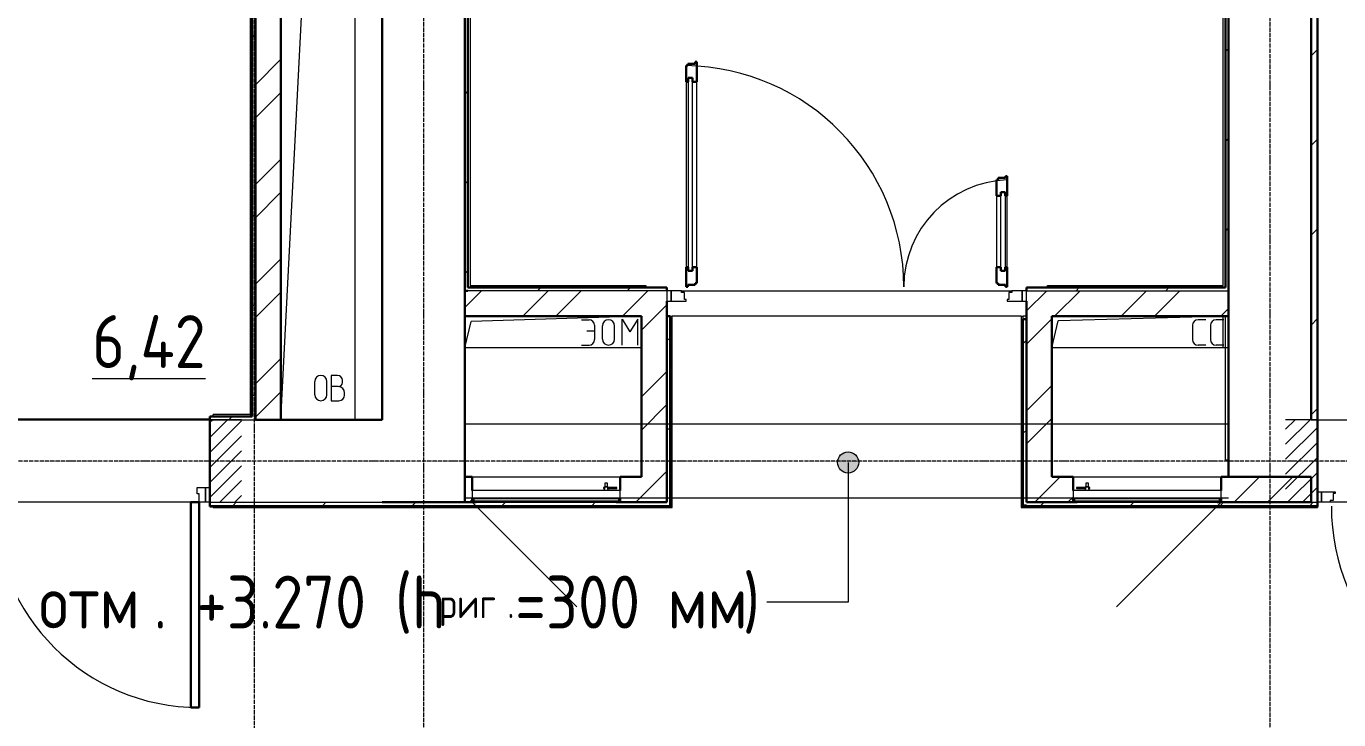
# Model space of a CAD drawing. Header units: millimetres. Extents: x -215207 to 92095, y -30385 to 123050.
# Drawn here: x -165213 to -159009, y -8182 to -4904 of the extents above; entities that cross this region are included whole.
import ezdxf

# ---------------------------------------------------------------- set-up
doc = ezdxf.new("R2010")
doc.units = ezdxf.units.MM
for name, pattern in [('ADSK_Линия сетки', [25, 20, -2.5, 0, -2.5]), ('ADSK_Сверху', [4.5, 3, -1.5]), ('ADSK_Штриховая_ш2 п1_5', [4.5, 3, -1.5])]:
    doc.linetypes.add(name, pattern=pattern)
for name, color, linetype, lineweight in [('Аннотация', 7, 'Continuous', 20), ('Двери', 7, 'Continuous', 9), ('Лестницы', 7, 'Continuous', 9), ('Линии', 7, 'Continuous', 9), ('Марки помещений', 7, 'Continuous', 20), ('Оборудование', 7, 'Continuous', 20), ('Ограждение', 7, 'Continuous', 9), ('Оси', 7, 'Continuous', 9), ('Перекрытие', 7, 'Continuous', 20), ('Стены внутренние', 7, 'Continuous', 20), ('Стены наружные', 7, 'Continuous', 20), ('Стены штриховка', 7, 'Continuous', 9)]:
    doc.layers.add(name, color=color, linetype=linetype, lineweight=lineweight)
doc.layers.add('Двери открывание', color=7, linetype='Continuous', lineweight=9, true_color=0xc0c0c0)
doc.styles.add('GOST Common_3', font='GOST_Common.ttf', dxfattribs={"width": 0.9, "height": 2.5})
doc.styles.add('GOST Common_5', font='GOST_Common.ttf', dxfattribs={"width": 0.9, "height": 5})

# ---------------------------------------------------------------- blocks, each defined once
blk = doc.blocks.new('1 этаж 21082025')
at = {"layer": 'Аннотация', "lineweight": 9}
h = blk.add_hatch(color=256, dxfattribs=at)
edge = h.paths.add_edge_path()
edge.add_arc((38606.8, -38406.8), 50, 0, 360)
at = {"lineweight": 18}
for p, q in [((36275, -35695), (36275, -38205)), ((35925, -38205), (36048.8, -35806.5)), ((37630, -37715), (36824.6, -37740)), ((40405, -37715), (39599, -37737.9)), ((36795, -37865), (36824.6, -37740)), ((37346, -37732.3), (37382.5, -37732.3)), ((37408.6, -37758.4), (37408.6, -37826.2)), ((37445.1, -37823.6), (37445.1, -37761)), ((37502.5, -37823.6), (37502.5, -37761)), ((37539, -37729.7), (37575.6, -37789.7)), ((37539, -37852.3), (37539, -37729.7)), ((37612.1, -37729.7), (37575.6, -37789.7)), ((37612.1, -37852.3), (37612.1, -37729.7)), ((39570, -37865), (39599, -37737.9)), ((40234.9, -37758.4), (40234.9, -37826.2)), ((40297.5, -37732.3), (40261, -37732.3)), ((40319.9, -37758.4), (40319.9, -37826.2)), ((40382.5, -37732.3), (40346, -37732.3)), ((37372.1, -37784.5), (37408.6, -37784.5)), ((37630, -37865), (36795, -37865)), ((37346, -37852.3), (37382.5, -37852.3)), ((40405, -37865), (39570, -37865)), ((40297.5, -37852.3), (40261, -37852.3)), ((40382.5, -37852.3), (40346, -37852.3)), ((36085.7, -38086.5), (36085.7, -38023.9)), ((36143.1, -38086.5), (36143.1, -38023.9)), ((36193.2, -37995.2), (36163.2, -37995.2)), ((36163.2, -37995.2), (36163.2, -38115.2)), ((36216.6, -38028.5), (36216.6, -38018.5)), ((36196.6, -38048.5), (36163.2, -38048.5)), ((36226.6, -38088.5), (36226.6, -38078.5)), ((36163.2, -38115.2), (36199.9, -38115.2))]:
    blk.add_line(p, q, dxfattribs=at)
for centre, radius, start, end in [((37382.5, -37758.4), 26.1, 0, 90), ((37473.8, -37761), 28.7, 0, 180), ((40261, -37758.4), 26.1, 90, 180), ((40346, -37758.4), 26.1, 90, 180), ((37382.5, -37826.2), 26.1, 270, 0), ((37473.8, -37823.6), 28.7, 180, 0), ((40261, -37826.2), 26.1, 180, 270), ((40346, -37826.2), 26.1, 180, 270), ((36114.4, -38023.9), 28.7, 0, 180), ((36193.2, -38018.5), 23.3, 0, 90), ((36196.6, -38028.5), 20, 270, 0), ((36114.4, -38086.5), 28.7, 180, 0), ((36196.6, -38078.5), 30, 0, 90), ((36199.9, -38088.5), 26.7, 270, 0)]:
    blk.add_arc(centre, radius, start, end, dxfattribs=at)
at = {"layer": 'Аннотация', "lineweight": 9}
for p, q in [((38606.8, -38406.8), (38606.8, -39066.7)), ((38228.4, -39066.7), (38222.2, -39066.7)), ((38606.8, -39066.7), (38228.4, -39066.7))]:
    blk.add_line(p, q, dxfattribs=at)
blk.add_circle((38606.8, -38406.8), 50, dxfattribs=at)
at = {"layer": 'Двери', "lineweight": 30}
for p, q in [((37850, -36531), (37842, -36531)), ((37842, -36531), (37842, -36607)), ((37884, -36522), (37850, -36522)), ((37850, -36522), (37850, -36531)), ((37892, -36513), (37884, -36513)), ((37884, -36513), (37884, -36522)), ((37892, -36607), (37892, -36513)), ((37851, -36589), (37851, -36607)), ((37872, -36589), (37851, -36589)), ((37872, -36607), (37872, -36589)), ((37851, -36607), (37842, -36607)), ((37892, -36607), (37872, -36607)), ((39316, -37071), (39308, -37071)), ((39308, -37071), (39308, -37147)), ((39350, -37062), (39316, -37062)), ((39316, -37062), (39316, -37071)), ((39358, -37053), (39350, -37053)), ((39350, -37053), (39350, -37062)), ((39358, -37147), (39358, -37053)), ((39308, -37147), (39328, -37147)), ((39328, -37147), (39328, -37129)), ((39328, -37129), (39349, -37129)), ((39349, -37129), (39349, -37147)), ((39349, -37147), (39358, -37147)), ((37842, -37483), (37842, -37577)), ((37851, -37483), (37842, -37483)), ((37851, -37501), (37851, -37483)), ((37872, -37501), (37851, -37501)), ((37872, -37483), (37872, -37501)), ((37892, -37483), (37872, -37483)), ((37892, -37559), (37892, -37483)), ((39308, -37483), (39308, -37559)), ((39308, -37483), (39328, -37483)), ((39328, -37483), (39328, -37501)), ((39328, -37501), (39349, -37501)), ((39349, -37483), (39358, -37483)), ((39349, -37501), (39349, -37483)), ((39358, -37577), (39358, -37483)), ((37842, -37577), (37850, -37577)), ((37850, -37577), (37850, -37568)), ((37850, -37568), (37884, -37568)), ((37884, -37568), (37884, -37559)), ((37884, -37559), (37892, -37559)), ((39308, -37559), (39316, -37559)), ((39316, -37559), (39316, -37568)), ((39316, -37568), (39350, -37568)), ((39350, -37568), (39350, -37577)), ((39350, -37577), (39358, -37577)), ((35499.9, -39565), (35499.9, -38595)), ((35499.9, -38595), (35539.9, -38595)), ((35539.9, -38595), (35539.9, -39565)), ((35539.9, -39565), (35499.9, -39565))]:
    blk.add_line(p, q, dxfattribs=at)
at = {"layer": 'Двери'}
for p, q in [((37851, -36589), (37851, -37501)), ((37872, -36589), (37851, -36589)), ((37872, -37501), (37872, -36589)), ((37842, -36607), (37842, -37483)), ((37892, -37483), (37892, -36607)), ((39308, -37147), (39308, -37483)), ((39328, -37501), (39328, -37129)), ((39328, -37129), (39349, -37129)), ((39349, -37129), (39349, -37501)), ((39358, -37483), (39358, -37147)), ((37851, -37501), (37872, -37501)), ((39349, -37501), (39328, -37501)), ((37750, -37595), (37750, -37645)), ((37770, -37595), (37750, -37595)), ((37770, -37645), (37770, -37595)), ((37819, -37595), (37770, -37595)), ((37770, -37595), (37770, -37645)), ((37819, -37603), (37819, -37595)), ((39381, -37595), (39381, -37603)), ((39430, -37595), (39381, -37595)), ((39450, -37595), (39430, -37595)), ((39430, -37595), (39430, -37645)), ((39430, -37645), (39430, -37595)), ((39450, -37645), (39450, -37595)), ((37750, -37645), (37770, -37645)), ((37770, -37645), (37842, -37645)), ((37833, -37603), (37819, -37603)), ((37833, -37637), (37833, -37603)), ((37842, -37637), (37833, -37637)), ((37842, -37645), (37842, -37637)), ((39367, -37637), (39358, -37637)), ((39358, -37637), (39358, -37645)), ((39358, -37645), (39430, -37645)), ((39381, -37603), (39367, -37603)), ((39367, -37603), (39367, -37637)), ((39430, -37645), (39450, -37645)), ((35529.9, -38525), (35569.9, -38525)), ((35529.9, -38555), (35529.9, -38525)), ((35569.9, -38525), (35569.9, -38595)), ((35569.9, -38595), (35569.9, -38525)), ((35569.9, -38525), (35589.9, -38525)), ((35589.9, -38525), (35589.9, -38595)), ((35539.9, -38555), (35529.9, -38555)), ((35539.9, -38595), (35539.9, -38555)), ((40825, -38545), (40845, -38545)), ((40825, -38595), (40825, -38545)), ((40845, -38545), (40845, -38595)), ((40845, -38545), (40909, -38545)), ((40845, -38595), (40845, -38545)), ((40886, -38587), (40886, -38595)), ((40900, -38587), (40886, -38587)), ((40900, -38553), (40900, -38587)), ((40909, -38553), (40900, -38553)), ((40909, -38545), (40909, -38553)), ((35569.9, -38595), (35539.9, -38595)), ((35589.9, -38595), (35569.9, -38595)), ((40845, -38595), (40825, -38595)), ((40886, -38595), (40845, -38595))]:
    blk.add_line(p, q, dxfattribs=at)
at = {"layer": 'Двери', "linetype": 'Continuous', "lineweight": 18}
for p, q in [((35674.1, -38205), (35589.9, -38289.3)), ((35603.4, -38205), (35589.9, -38218.6)), ((35739.9, -38210), (35589.9, -38360)), ((40790.8, -38205), (40675, -38320.8)), ((40720.1, -38205), (40675, -38250.1)), ((40825, -38241.5), (40675, -38391.5)), ((35739.9, -38280.7), (35589.9, -38430.7)), ((40825, -38312.2), (40675, -38462.2)), ((35739.9, -38351.4), (35589.9, -38501.4)), ((40825, -38382.9), (40675, -38532.9)), ((35739.9, -38422.1), (35589.9, -38572.1)), ((40825, -38453.6), (40683.6, -38595)), ((35739.9, -38492.8), (35637.7, -38595)), ((40825, -38524.3), (40754.3, -38595)), ((35739.9, -38563.5), (35708.4, -38595))]:
    blk.add_line(p, q, dxfattribs=at)
at = {"layer": 'Двери', "linetype": 'ADSK_Штриховая_ш2 п1_5'}
for p, q in [((35739.9, -38205), (35589.9, -38205)), ((35589.9, -38205), (35589.9, -38595)), ((40825, -38205), (40675, -38205)), ((40825, -38595), (40825, -38205)), ((35589.9, -38595), (35739.9, -38595)), ((40675, -38595), (40825, -38595))]:
    blk.add_line(p, q, dxfattribs=at)
at = {"layer": 'Двери'}
blk.add_arc((35539.9, -38595), 970, 180, 270, dxfattribs=at)
at = {"layer": 'Двери открывание'}
for centre, radius, start, end in [((37824, -37577), 1046, 0, 89.01398), ((39376, -37577), 506, 92.03862, 180), ((41889, -38613), 998, 180, 268.96655)]:
    blk.add_arc(centre, radius, start, end, dxfattribs=at)
at = {"layer": 'Лестницы'}
blk.add_line((37819, -37595), (39381, -37595), dxfattribs=at)
at = {"layer": 'Линии', "linetype": 'ADSK_Сверху'}
for p, q in [((36795, -38225), (40405, -38225)), ((40405, -38575), (36795, -38575))]:
    blk.add_line(p, q, dxfattribs=at)
at = {"layer": 'Оборудование'}
for p, q in [((37458.7, -38524.6), (37450.4, -38524.6)), ((37450.4, -38524.6), (37450.4, -38529.6)), ((37453.9, -38524.1), (37453.9, -38540)), ((37473.2, -38524.1), (37453.9, -38524.1)), ((37457.4, -38522.1), (37455.4, -38524.1)), ((37457.4, -38504.7), (37457.4, -38522.1)), ((37469.6, -38504.7), (37457.4, -38504.7)), ((37469.6, -38522.1), (37457.4, -38522.1)), ((37514.2, -38524.6), (37468.3, -38524.6)), ((37469.6, -38522.1), (37469.6, -38504.7)), ((37471.6, -38524.1), (37469.6, -38522.1)), ((37473.2, -38540), (37473.2, -38524.1)), ((37514.2, -38529.6), (37514.2, -38524.6)), ((39685.8, -38524.6), (39685.8, -38529.6)), ((39731.7, -38524.6), (39685.8, -38524.6)), ((39726.8, -38524.1), (39726.8, -38540)), ((39746.1, -38524.1), (39726.8, -38524.1)), ((39730.4, -38522.1), (39728.4, -38524.1)), ((39730.4, -38504.7), (39730.4, -38522.1)), ((39742.6, -38504.7), (39730.4, -38504.7)), ((39742.6, -38522.1), (39730.4, -38522.1)), ((39749.6, -38524.6), (39741.3, -38524.6)), ((39742.6, -38522.1), (39742.6, -38504.7)), ((39744.6, -38524.1), (39742.6, -38522.1)), ((39746.1, -38540), (39746.1, -38524.1)), ((39749.6, -38529.6), (39749.6, -38524.6)), ((36830, -38540), (36830, -38576.4)), ((37530, -38540), (36830, -38540)), ((36830.9, -38577.3), (37529.1, -38577.3)), ((36837, -38577.3), (36837, -38587)), ((36838, -38588), (37522, -38588)), ((37450.4, -38529.6), (37458.7, -38529.6)), ((37468.3, -38529.6), (37514.2, -38529.6)), ((37523, -38587), (37523, -38577.3)), ((37530, -38576.4), (37530, -38540)), ((39670, -38540), (39670, -38576.4)), ((40370, -38540), (39670, -38540)), ((39670.9, -38577.3), (40369.1, -38577.3)), ((39677, -38577.3), (39677, -38587)), ((39678, -38588), (40362, -38588)), ((39685.8, -38529.6), (39731.7, -38529.6)), ((39741.3, -38529.6), (39749.6, -38529.6)), ((40363, -38587), (40363, -38577.3)), ((40370, -38576.4), (40370, -38540)), ((36830, -38595), (37325, -39090)), ((36849, -38589.5), (36849, -38595)), ((36849, -38595), (37511, -38595)), ((37511, -38595), (37511, -38589.5)), ((39689, -38589.5), (39689, -38595)), ((39689, -38595), (40351, -38595)), ((40370, -38595), (39875, -39090)), ((40351, -38595), (40351, -38589.5))]:
    blk.add_line(p, q, dxfattribs=at)
for points, knots in [([(36830, -38576.4), (36830, -38576.5), (36830, -38576.6), (36830.1, -38576.8), (36830.3, -38577), (36830.4, -38577.2), (36830.6, -38577.2), (36830.7, -38577.3), (36830.8, -38577.3), (36830.9, -38577.3)], [-1, -1, -1, -1, -0.833333, -0.666667, -0.5, -0.333333, -0.25, -0.166667, 0, 0, 0, 0]), ([(36837, -38587), (36837, -38587.1), (36837, -38587.3), (36837.1, -38587.5), (36837.2, -38587.7), (36837.4, -38587.8), (36837.5, -38587.9), (36837.6, -38587.9), (36837.7, -38588), (36837.9, -38588), (36838, -38588)], [-1, -1, -1, -1, -0.833333, -0.666667, -0.541667, -0.416667, -0.333333, -0.25, -0.166667, 0, 0, 0, 0]), ([(36847.5, -38588), (36847.6, -38588), (36847.8, -38588), (36848.1, -38588.1), (36848.2, -38588.2), (36848.4, -38588.3), (36848.6, -38588.4), (36848.7, -38588.6), (36848.8, -38588.8), (36848.9, -38588.9), (36849, -38589.2), (36849, -38589.4), (36849, -38589.5)], [-1, -1, -1, -1, -0.833333, -0.75, -0.666667, -0.583333, -0.5, -0.416667, -0.333333, -0.25, -0.166667, 0, 0, 0, 0]), ([(37511, -38589.5), (37511, -38589.4), (37511, -38589.2), (37511.1, -38588.9), (37511.2, -38588.8), (37511.3, -38588.6), (37511.4, -38588.4), (37511.6, -38588.3), (37511.8, -38588.2), (37511.9, -38588.1), (37512.2, -38588), (37512.4, -38588), (37512.5, -38588)], [0, 0, 0, 0, 0.166667, 0.25, 0.333333, 0.416667, 0.5, 0.583333, 0.666667, 0.75, 0.833333, 1, 1, 1, 1]), ([(37522, -38588), (37522.1, -38588), (37522.3, -38588), (37522.4, -38587.9), (37522.5, -38587.9), (37522.6, -38587.8), (37522.8, -38587.7), (37522.9, -38587.5), (37523, -38587.3), (37523, -38587.1), (37523, -38587)], [0, 0, 0, 0, 0.166667, 0.25, 0.333333, 0.416667, 0.541667, 0.666667, 0.833333, 1, 1, 1, 1]), ([(37529.1, -38577.3), (37529.2, -38577.3), (37529.3, -38577.3), (37529.4, -38577.2), (37529.6, -38577.2), (37529.7, -38577), (37529.9, -38576.8), (37530, -38576.6), (37530, -38576.5), (37530, -38576.4)], [0, 0, 0, 0, 0.166667, 0.25, 0.333333, 0.5, 0.666667, 0.833333, 1, 1, 1, 1]), ([(39670, -38576.4), (39670, -38576.5), (39670, -38576.6), (39670.1, -38576.8), (39670.2, -38577), (39670.4, -38577.1), (39670.5, -38577.2), (39670.7, -38577.3), (39670.8, -38577.3), (39670.9, -38577.3)], [0, 0, 0, 0, 0.166667, 0.333333, 0.458333, 0.583333, 0.708333, 0.833333, 1, 1, 1, 1]), ([(39677, -38587), (39677, -38587.1), (39677, -38587.3), (39677.1, -38587.5), (39677.2, -38587.7), (39677.4, -38587.8), (39677.5, -38587.9), (39677.6, -38587.9), (39677.7, -38588), (39677.9, -38588), (39678, -38588)], [0, 0, 0, 0, 0.166667, 0.333333, 0.458333, 0.583333, 0.666667, 0.75, 0.833333, 1, 1, 1, 1]), ([(39687.5, -38588), (39687.6, -38588), (39687.8, -38588), (39688.1, -38588.1), (39688.2, -38588.2), (39688.4, -38588.3), (39688.6, -38588.4), (39688.7, -38588.6), (39688.8, -38588.8), (39688.9, -38588.9), (39689, -38589.2), (39689, -38589.4), (39689, -38589.5)], [0, 0, 0, 0, 0.166667, 0.25, 0.333333, 0.416667, 0.5, 0.583333, 0.666667, 0.75, 0.833333, 1, 1, 1, 1]), ([(40351, -38589.5), (40351, -38589.4), (40351, -38589.2), (40351.1, -38588.9), (40351.2, -38588.8), (40351.3, -38588.6), (40351.4, -38588.4), (40351.6, -38588.3), (40351.8, -38588.2), (40351.9, -38588.1), (40352.2, -38588), (40352.4, -38588), (40352.5, -38588)], [-1, -1, -1, -1, -0.833333, -0.75, -0.666667, -0.583333, -0.5, -0.416667, -0.333333, -0.25, -0.166667, 0, 0, 0, 0]), ([(40362, -38588), (40362.1, -38588), (40362.3, -38588), (40362.4, -38587.9), (40362.5, -38587.9), (40362.6, -38587.8), (40362.8, -38587.7), (40362.9, -38587.5), (40363, -38587.3), (40363, -38587.1), (40363, -38587)], [-1, -1, -1, -1, -0.833333, -0.75, -0.666667, -0.583333, -0.458333, -0.333333, -0.166667, 0, 0, 0, 0]), ([(40369.1, -38577.3), (40369.2, -38577.3), (40369.3, -38577.3), (40369.5, -38577.2), (40369.6, -38577.1), (40369.8, -38577), (40369.9, -38576.8), (40370, -38576.6), (40370, -38576.5), (40370, -38576.4)], [-1, -1, -1, -1, -0.833333, -0.75, -0.583333, -0.458333, -0.333333, -0.166667, 0, 0, 0, 0])]:
    blk.add_open_spline(points, degree=3, knots=knots, dxfattribs=at)
at = {"layer": 'Ограждение'}
for p, q in [((36820, -35608.3), (36820, -37570)), ((35780, -35720), (35780, -38180)), ((40380, -37570), (40380, -35945)), ((36820, -37570), (37650, -37570)), ((37650, -37570), (37650, -37580)), ((39550, -37570), (40380, -37570)), ((39550, -37580), (39550, -37570)), ((37765, -37715), (37775, -37715)), ((37775, -38620), (37775, -37715)), ((39425, -37715), (39435, -37715)), ((39425, -37715), (39425, -38620)), ((39435, -37730), (39435, -37715)), ((40380, -37865), (40380, -37715)), ((35604.9, -38190), (35604.9, -38180)), ((35780, -38180), (35604.9, -38180)), ((35790, -38190), (35780, -38180)), ((35604.9, -38620), (35604.9, -38615)), ((35604.9, -38620), (37775, -38620)), ((37775, -38620), (37770, -38615)), ((39425, -38620), (39430, -38615)), ((39425, -38620), (40825, -38620)), ((40825, -38615), (40825, -38620))]:
    blk.add_line(p, q, dxfattribs=at)
at = {"layer": 'Ограждение', "linetype": 'Continuous'}
for p, q in [((37770, -38160.3), (37775, -38160.3)), ((39425, -38160.3), (39430, -38160.3)), ((35936, -38620), (35936, -38615)), ((36536, -38620), (36536, -38615)), ((37136, -38620), (37136, -38615)), ((37736, -38620), (37736, -38615)), ((39536, -38620), (39536, -38615)), ((40136, -38620), (40136, -38615)), ((40736, -38620), (40736, -38615))]:
    blk.add_line(p, q, dxfattribs=at)
at = {"layer": 'Оси', "linetype": 'ADSK_Линия сетки'}
for p, q in [((35800, 5350.6), (35800, -59356.1)), ((36600, -29900), (36600, -60626.1)), ((40600, -29900), (40600, -60626.1)), ((62867.3, -38400), (-14072.3, -38400))]:
    blk.add_line(p, q, dxfattribs=at)
at = {"layer": 'Перекрытие', "color": 49, "true_color": 0x464646}
for p, q in [((37630, -37865), (36795, -37865)), ((40390, -37865), (39570, -37865)), ((34519.9, -38200), (35589.9, -38200))]:
    blk.add_line(p, q, dxfattribs=at)
at = {"layer": 'Стены внутренние', "lineweight": 30}
for p, q in [((40795, -38205), (40795, -32200)), ((40405, -32945), (40405, -37595)), ((36405, -35695), (36405, -38205)), ((36795, -38595), (36795, -37715)), ((40405, -37715), (40405, -38475)), ((35589.9, -38205), (35589.9, -38595)), ((36405, -38205), (35925, -38205)), ((40825, -38595), (40825, -38205)), ((40405, -38475), (40795, -38475)), ((40795, -38475), (40795, -38595))]:
    blk.add_line(p, q, dxfattribs=at)
at = {"layer": 'Стены внутренние'}
for p, q in [((33200, -38205), (35589.9, -38205)), ((40825, -38205), (41955, -38205)), ((35539.9, -38595), (34569.9, -38595)), ((35589.9, -38595), (36405, -38595)), ((40795, -38595), (40825, -38595)), ((41894, -38595), (40886, -38595))]:
    blk.add_line(p, q, dxfattribs=at)
at = {"layer": 'Стены наружные', "lineweight": 30}
for p, q in [((36795, -30400), (36795, -37715)), ((36810, -37580), (36810, -30415)), ((40825, -38205), (40825, -32230)), ((40405, -37595), (40405, -32945)), ((40390, -33344.4), (40390, -37580)), ((35790, -35710), (35790, -38190)), ((35805, -35695), (35805, -38205)), ((35925, -38205), (35925, -35695)), ((36810, -37595), (36795, -37595)), ((37750, -37580), (36810, -37580)), ((37750, -37595), (37750, -37580)), ((40390, -37580), (39450, -37580)), ((39450, -37580), (39450, -37595)), ((40405, -37715), (40405, -37595)), ((37750, -37645), (37750, -38595)), ((39450, -38595), (39450, -37645)), ((36795, -37715), (37630, -37715)), ((37630, -37715), (37630, -38475)), ((37765, -37715), (37750, -37715)), ((37765, -37715), (37765, -38610)), ((39570, -37715), (40405, -37715)), ((39570, -38475), (39570, -37715)), ((37770, -37730), (37765, -37730)), ((37770, -38615), (37770, -37730)), ((39435, -37735), (39430, -37735)), ((39430, -37735), (39430, -38615)), ((39435, -37730), (39435, -37735)), ((39450, -37730), (39435, -37730)), ((35790, -38190), (35589.9, -38190)), ((35589.9, -38190), (35589.9, -38205)), ((35805, -38205), (35925, -38205)), ((36830, -38475), (36795, -38475)), ((36795, -38475), (36795, -38595)), ((36830, -38540), (36830, -38475)), ((37630, -38475), (37530, -38475)), ((37530, -38475), (37530, -38540)), ((39670, -38475), (39570, -38475)), ((39670, -38540), (39670, -38475)), ((40405, -38475), (40370, -38475)), ((40370, -38475), (40370, -38540)), ((36830, -38595), (36830, -38576.6)), ((37530, -38576.6), (37530, -38595)), ((39670, -38595), (39670, -38576.6)), ((40370, -38576.6), (40370, -38595)), ((35589.9, -38595), (35589.9, -38615)), ((35589.9, -38615), (37770, -38615)), ((36849, -38595), (36405, -38595)), ((37750, -38595), (37511, -38595)), ((39430, -38615), (40825, -38615)), ((39435, -38610), (39450, -38610)), ((39689, -38595), (39450, -38595)), ((40795, -38595), (40351, -38595)), ((40825, -38615), (40825, -38595))]:
    blk.add_line(p, q, dxfattribs=at)
at = {"layer": 'Стены наружные', "linetype": 'Continuous', "lineweight": 9}
for p, q in [((35790, -36398.1), (35805, -36383.1)), ((40390, -36465), (40405, -36450)), ((40795, -36484.3), (40825, -36454.3)), ((35805, -36621.2), (35925, -36501.2)), ((35805, -36778.4), (35925, -36658.4)), ((36795, -36665.9), (36810, -36650.9)), ((35790, -36822.4), (35805, -36807.4)), ((40390, -36889.3), (40405, -36874.3)), ((40795, -36908.6), (40825, -36878.6)), ((35805, -37092.7), (35925, -36972.7)), ((36795, -37090.2), (36810, -37075.2)), ((35805, -37249.9), (35925, -37129.9)), ((35790, -37246.7), (35805, -37231.7)), ((40390, -37313.6), (40405, -37298.6)), ((40795, -37332.8), (40825, -37302.8)), ((35805, -37564.2), (35925, -37444.2)), ((36795, -37514.4), (36810, -37499.4)), ((36795, -37674.3), (36874.3, -37595)), ((37068.6, -37715), (37188.6, -37595)), ((37138.7, -37595), (37153.7, -37580)), ((37225.7, -37715), (37345.7, -37595)), ((37540, -37715), (37660, -37595)), ((37563, -37595), (37578, -37580)), ((39450, -37690.9), (39545.9, -37595)), ((39583, -37715), (39703, -37595)), ((39684.3, -37595), (39699.3, -37580)), ((39897.3, -37715), (40017.3, -37595)), ((40054.5, -37715), (40174.5, -37595)), ((40108.6, -37595), (40123.6, -37580)), ((35790, -37670.9), (35805, -37655.9)), ((35805, -37721.3), (35925, -37601.3)), ((37630, -37782.2), (37750, -37662.2)), ((40368.8, -37715), (40405, -37678.8)), ((37765, -37746.5), (37770, -37741.5)), ((39430, -37778.6), (39435, -37773.6)), ((39450, -37848), (39570, -37728)), ((40795, -37757.1), (40825, -37727.1)), ((37750, -37832.2), (37765, -37817.2)), ((37765, -37817.2), (37770, -37812.2)), ((39435, -37844.3), (39450, -37829.3)), ((37765, -37888), (37770, -37883)), ((39430, -37849.3), (39435, -37844.3)), ((35805, -38035.6), (35925, -37915.6)), ((37765, -37958.7), (37770, -37953.7)), ((39430, -37920), (39435, -37915)), ((37630, -38096.5), (37750, -37976.5)), ((37765, -38029.4), (37770, -38024.4)), ((39430, -37990.7), (39435, -37985.7)), ((35790, -38095.2), (35805, -38080.2)), ((35805, -38192.8), (35925, -38072.8)), ((39430, -38061.4), (39435, -38056.4)), ((39450, -38162.3), (39570, -38042.3)), ((37630, -38253.6), (37750, -38133.6)), ((37765, -38100.1), (37770, -38095.1)), ((39430, -38132.1), (39435, -38127.1)), ((40801.4, -38175), (40825, -38151.4)), ((35680.2, -38205), (35695.2, -38190)), ((37765, -38170.8), (37770, -38165.8)), ((39430, -38202.9), (39435, -38197.9)), ((39450, -38319.5), (39570, -38199.5)), ((40795, -38181.4), (40801.4, -38175)), ((37750, -38256.5), (37765, -38241.5)), ((37765, -38241.5), (37770, -38236.5)), ((39430, -38273.6), (39435, -38268.6)), ((39435, -38268.6), (39450, -38253.6)), ((37765, -38312.2), (37770, -38307.2)), ((39430, -38344.3), (39435, -38339.3)), ((37765, -38382.9), (37770, -38377.9)), ((37630, -38568), (37750, -38448)), ((37765, -38453.6), (37770, -38448.6)), ((39430, -38415), (39435, -38410)), ((37765, -38524.3), (37770, -38519.3)), ((39430, -38485.7), (39435, -38480.7)), ((39488.8, -38595), (39570, -38513.8)), ((39570, -38513.8), (39608.8, -38475)), ((40431.7, -38595), (40551.7, -38475)), ((40588.9, -38595), (40708.9, -38475)), ((36817.2, -38595), (36830, -38582.2)), ((37603, -38595), (37630, -38568)), ((39430, -38556.4), (39435, -38551.4)), ((39646, -38595), (39670, -38571)), ((35623.7, -38615), (35628.7, -38610)), ((35694.4, -38615), (35699.4, -38610)), ((35699.4, -38610), (35714.4, -38595)), ((35765.2, -38615), (35770.2, -38610)), ((35835.9, -38615), (35840.9, -38610)), ((35906.6, -38615), (35911.6, -38610)), ((35977.3, -38615), (35982.3, -38610)), ((36048, -38615), (36053, -38610)), ((36118.7, -38615), (36123.7, -38610)), ((36123.7, -38610), (36138.7, -38595)), ((36189.4, -38615), (36194.4, -38610)), ((36260.1, -38615), (36265.1, -38610)), ((36330.8, -38615), (36335.8, -38610)), ((36401.6, -38615), (36406.6, -38610)), ((36472.3, -38615), (36477.3, -38610)), ((36543, -38615), (36548, -38610)), ((36548, -38610), (36563, -38595)), ((36613.7, -38615), (36618.7, -38610)), ((36684.4, -38615), (36689.4, -38610)), ((36755.1, -38615), (36760.1, -38610)), ((36825.8, -38615), (36830.8, -38610)), ((36896.5, -38615), (36901.5, -38610)), ((36967.2, -38615), (36972.2, -38610)), ((36972.2, -38610), (36987.2, -38595)), ((37038, -38615), (37043, -38610)), ((37108.7, -38615), (37113.7, -38610)), ((37179.4, -38615), (37184.4, -38610)), ((37250.1, -38615), (37255.1, -38610)), ((37320.8, -38615), (37325.8, -38610)), ((37391.5, -38615), (37396.5, -38610)), ((37396.5, -38610), (37411.5, -38595)), ((37462.2, -38615), (37467.2, -38610)), ((37532.9, -38615), (37537.9, -38610)), ((37603.6, -38615), (37608.6, -38610)), ((37674.3, -38615), (37679.3, -38610)), ((37745.1, -38615), (37750.1, -38610)), ((37765, -38595.1), (37770, -38590.1)), ((39442.1, -38615), (39447.1, -38610)), ((39512.8, -38615), (39517.8, -38610)), ((39517.8, -38610), (39532.8, -38595)), ((39583.5, -38615), (39588.5, -38610)), ((39654.2, -38615), (39659.2, -38610)), ((39725, -38615), (39730, -38610)), ((39795.7, -38615), (39800.7, -38610)), ((39866.4, -38615), (39871.4, -38610)), ((39937.1, -38615), (39942.1, -38610)), ((39942.1, -38610), (39957.1, -38595)), ((40007.8, -38615), (40012.8, -38610)), ((40078.5, -38615), (40083.5, -38610)), ((40149.2, -38615), (40154.2, -38610)), ((40219.9, -38615), (40224.9, -38610)), ((40290.6, -38615), (40295.6, -38610)), ((40361.4, -38615), (40366.4, -38610)), ((40366.4, -38610), (40381.4, -38595)), ((40432.1, -38615), (40437.1, -38610)), ((40502.8, -38615), (40507.8, -38610)), ((40573.5, -38615), (40578.5, -38610)), ((40644.2, -38615), (40649.2, -38610)), ((40714.9, -38615), (40719.9, -38610)), ((40785.6, -38615), (40790.6, -38610)), ((40790.6, -38610), (40805.6, -38595))]:
    blk.add_line(p, q, dxfattribs=at)
at = {"layer": 'Стены наружные'}
for p, q in [((37819, -37595), (39381, -37595)), ((39425, -37715), (37775, -37715)), ((39450, -37715), (39435, -37715)), ((40390, -38395), (40390, -37715)), ((35589.9, -38205), (35805, -38205)), ((40795, -38205), (40825, -38205)), ((40390, -38395), (40405, -38395)), ((36830, -38475), (37530, -38475)), ((39670, -38475), (40370, -38475))]:
    blk.add_line(p, q, dxfattribs=at)
at = {"layer": 'Стены штриховка'}
for p, q in [((37750, -37595), (36810, -37595)), ((39450, -37595), (40405, -37595)), ((39435, -37735), (39435, -38610)), ((35589.9, -38610), (37765, -38610)), ((39450, -38610), (40825, -38610))]:
    blk.add_line(p, q, dxfattribs=at)
at = {"layer": 'Аннотация', "width": 0.9}
for s, height, style, p in [('. +3.270 (h', 250, 'GOST Common_3', (35324.4, -39191.7)), ('=300', 250, 'GOST Common_3', (37032.9, -39191.7)), (')', 250, 'GOST Common_3', (38110.4, -39191.7)), ('отм', 250, 'GOST Common_3', (34782.6, -39191.7)), ('мм', 250, 'GOST Common_3', (37753.2, -39191.7)), ('риг', 138.75, 'GOST Common_5', (36673.8, -39142.5)), ('.', 138.8, 'GOST Common_5', (36995.3, -39142.5))]:
    blk.add_text(s, height=height, dxfattribs=dict(at, style=style)).set_placement(p)
at = {"layer": 'Марки помещений', "style": 'GOST Common_3', "width": 0.9}
blk.add_text('%%U6,42', height=250, dxfattribs=at).set_placement((35033.4, -37960.4))

msp = doc.modelspace()

# ---------------------------------------------------------------- block references
msp.add_blockref('1 этаж 21082025', (-199934.8, 31441.4))

doc.saveas('drawing.dxf')
